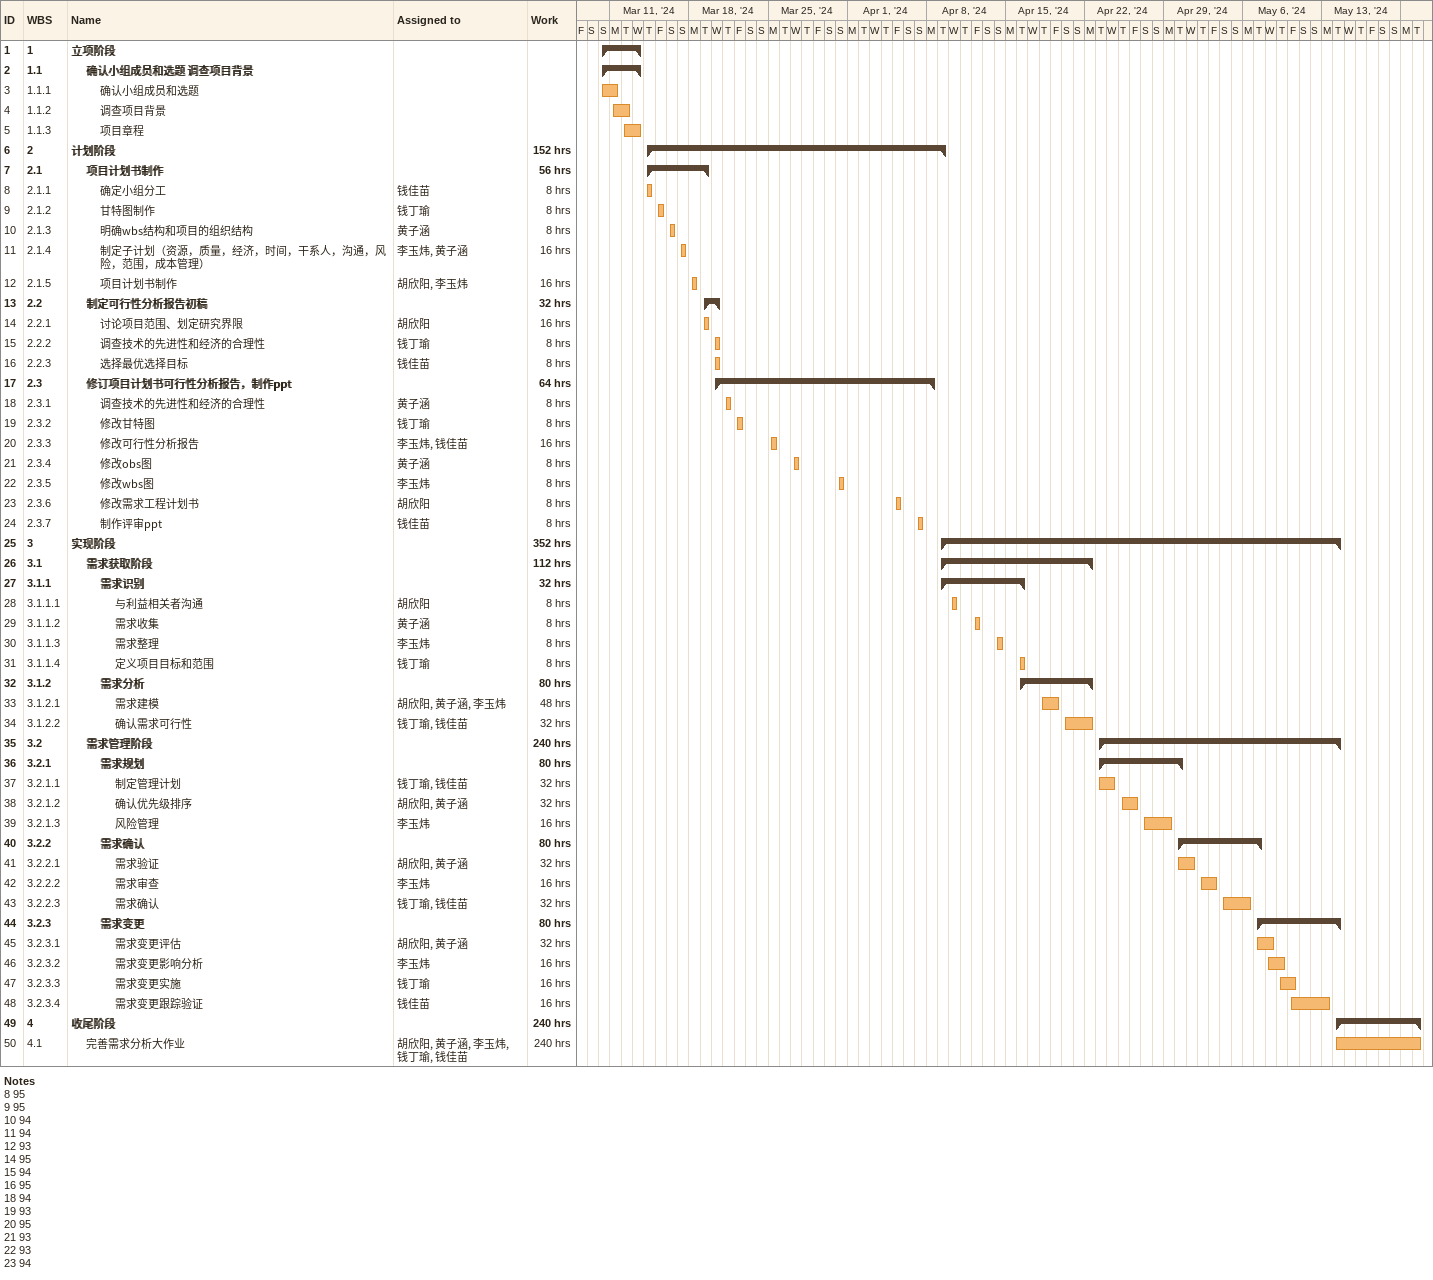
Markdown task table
| ID | WBS | Task | Start | Finish | Resources | Work (h) |
|---|---|---|---|---|---|---|
| 1 | 1 | **立项阶段** | 2024-03-10 | 2024-03-13 |  |  |
| 2 | 1.1 | **确认小组成员和选题 调查项目背景** | 2024-03-10 | 2024-03-13 |  |  |
| 3 | 1.1.1 | 确认小组成员和选题 | 2024-03-10 | 2024-03-11 |  |  |
| 4 | 1.1.2 | 调查项目背景 | 2024-03-11 | 2024-03-12 |  |  |
| 5 | 1.1.3 | 项目章程 | 2024-03-12 | 2024-03-13 |  |  |
| 6 | 2 | **计划阶段** | 2024-03-14 | 2024-04-09 |  | 152 |
| 7 | 2.1 | **项目计划书制作** | 2024-03-14 | 2024-03-19 |  | 56 |
| 8 | 2.1.1 | 确定小组分工 | 2024-03-14 | 2024-03-14 | 钱佳苗 | 8 |
| 9 | 2.1.2 | 甘特图制作 | 2024-03-15 | 2024-03-15 | 钱丁瑜 | 8 |
| 10 | 2.1.3 | 明确wbs结构和项目的组织结构 | 2024-03-16 | 2024-03-16 | 黄子涵 | 8 |
| 11 | 2.1.4 | 制定子计划（资源，质量，经济，时间，干系人，沟通，风险，范围，成本管理） | 2024-03-17 | 2024-03-17 | 李玉炜, 黄子涵 | 16 |
| 12 | 2.1.5 | 项目计划书制作 | 2024-03-18 | 2024-03-18 | 胡欣阳, 李玉炜 | 16 |
| 13 | 2.2 | **制定可行性分析报告初稿** | 2024-03-19 | 2024-03-20 |  | 32 |
| 14 | 2.2.1 | 讨论项目范围、划定研究界限 | 2024-03-19 | 2024-03-19 | 胡欣阳 | 16 |
| 15 | 2.2.2 | 调查技术的先进性和经济的合理性 | 2024-03-20 | 2024-03-20 | 钱丁瑜 | 8 |
| 16 | 2.2.3 | 选择最优选择目标 | 2024-03-20 | 2024-03-20 | 钱佳苗 | 8 |
| 17 | 2.3 | **修订项目计划书可行性分析报告，制作ppt** | 2024-03-20 | 2024-04-08 |  | 64 |
| 18 | 2.3.1 | 调查技术的先进性和经济的合理性 | 2024-03-21 | 2024-03-21 | 黄子涵 | 8 |
| 19 | 2.3.2 | 修改甘特图 | 2024-03-22 | 2024-03-22 | 钱丁瑜 | 8 |
| 20 | 2.3.3 | 修改可行性分析报告 | 2024-03-25 | 2024-03-25 | 李玉炜, 钱佳苗 | 16 |
| 21 | 2.3.4 | 修改obs图 | 2024-03-27 | 2024-03-27 | 黄子涵 | 8 |
| 22 | 2.3.5 | 修改wbs图 | 2024-03-31 | 2024-03-31 | 李玉炜 | 8 |
| 23 | 2.3.6 | 修改需求工程计划书 | 2024-04-05 | 2024-04-05 | 胡欣阳 | 8 |
| 24 | 2.3.7 | 制作评审ppt | 2024-04-07 | 2024-04-07 | 钱佳苗 | 8 |
| 25 | 3 | **实现阶段** | 2024-04-09 | 2024-05-14 |  | 352 |
| 26 | 3.1 | **需求获取阶段** | 2024-04-09 | 2024-04-22 |  | 112 |
| 27 | 3.1.1 | **需求识别** | 2024-04-09 | 2024-04-16 |  | 32 |
| 28 | 3.1.1.1 | 与利益相关者沟通 | 2024-04-10 | 2024-04-10 | 胡欣阳 | 8 |
| 29 | 3.1.1.2 | 需求收集 | 2024-04-12 | 2024-04-12 | 黄子涵 | 8 |
| 30 | 3.1.1.3 | 需求整理 | 2024-04-14 | 2024-04-14 | 李玉炜 | 8 |
| 31 | 3.1.1.4 | 定义项目目标和范围 | 2024-04-16 | 2024-04-16 | 钱丁瑜 | 8 |
| 32 | 3.1.2 | **需求分析** | 2024-04-16 | 2024-04-22 |  | 80 |
| 33 | 3.1.2.1 | 需求建模 | 2024-04-18 | 2024-04-19 | 胡欣阳, 黄子涵, 李玉炜 | 48 |
| 34 | 3.1.2.2 | 确认需求可行性 | 2024-04-20 | 2024-04-22 | 钱丁瑜, 钱佳苗 | 32 |
| 35 | 3.2 | **需求管理阶段** | 2024-04-23 | 2024-05-14 |  | 240 |
| 36 | 3.2.1 | **需求规划** | 2024-04-23 | 2024-04-30 |  | 80 |
| 37 | 3.2.1.1 | 制定管理计划 | 2024-04-23 | 2024-04-24 | 钱丁瑜, 钱佳苗 | 32 |
| 38 | 3.2.1.2 | 确认优先级排序 | 2024-04-25 | 2024-04-26 | 胡欣阳, 黄子涵 | 32 |
| 39 | 3.2.1.3 | 风险管理 | 2024-04-27 | 2024-04-29 | 李玉炜 | 16 |
| 40 | 3.2.2 | **需求确认** | 2024-04-30 | 2024-05-07 |  | 80 |
| 41 | 3.2.2.1 | 需求验证 | 2024-04-30 | 2024-05-01 | 胡欣阳, 黄子涵 | 32 |
| 42 | 3.2.2.2 | 需求审查 | 2024-05-02 | 2024-05-03 | 李玉炜 | 16 |
| 43 | 3.2.2.3 | 需求确认 | 2024-05-04 | 2024-05-06 | 钱丁瑜, 钱佳苗 | 32 |
| 44 | 3.2.3 | **需求变更** | 2024-05-07 | 2024-05-14 |  | 80 |
| 45 | 3.2.3.1 | 需求变更评估 | 2024-05-07 | 2024-05-08 | 胡欣阳, 黄子涵 | 32 |
| 46 | 3.2.3.2 | 需求变更影响分析 | 2024-05-08 | 2024-05-09 | 李玉炜 | 16 |
| 47 | 3.2.3.3 | 需求变更实施 | 2024-05-09 | 2024-05-10 | 钱丁瑜 | 16 |
| 48 | 3.2.3.4 | 需求变更跟踪验证 | 2024-05-10 | 2024-05-13 | 钱佳苗 | 16 |
| 49 | 4 | **收尾阶段** | 2024-05-14 | 2024-05-21 |  | 240 |
| 50 | 4.1 | 完善需求分析大作业 | 2024-05-14 | 2024-05-21 | 胡欣阳, 黄子涵, 李玉炜, 钱丁瑜, 钱佳苗 | 240 |

Notes
- 8: 95
- 9: 95
- 10: 94
- 11: 94
- 12: 93
- 14: 95
- 15: 94
- 16: 95
- 18: 94
- 19: 93
- 20: 95
- 21: 93
- 22: 93
- 23: 94
